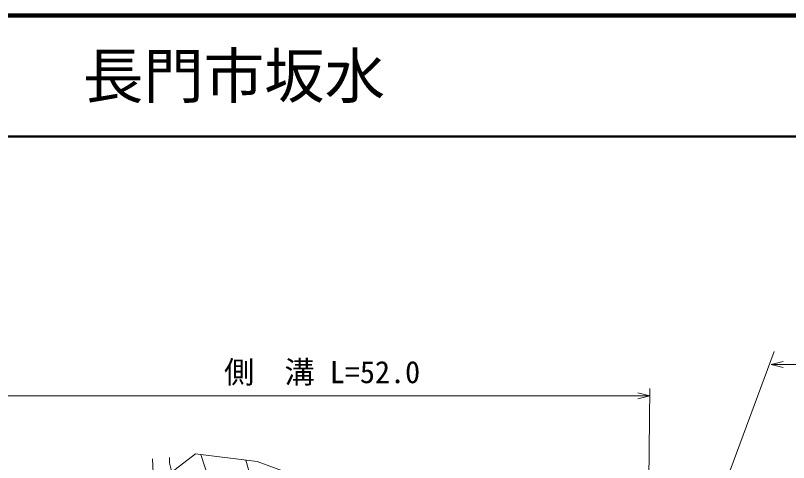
# Model space of a CAD drawing. Units: millimetres, scale not verified. Extents: x 40000 to 680000, y 20000 to 380000.
# Drawn here: x 392258 to 456233, y 343034 to 380000 of the extents above; entities that cross this region are included whole.
import ezdxf
from ezdxf.enums import TextEntityAlignment as Align

# ---------------------------------------------------------------- set-up
doc = ezdxf.new("R2010")
doc.units = ezdxf.units.MM
doc.header["$LTSCALE"] = 1000
for name, color, linetype, lineweight in [('M-BGD', 7, 'Continuous', 13), ('M-STR-HTXT', 7, 'Continuous', 13), ('M-TTL', 2, 'Continuous', 140), ('M-TTL-LINE', 7, 'Continuous', 50), ('M-TTL-TXT', 7, 'Continuous', 13)]:
    doc.layers.add(name, color=color, linetype=linetype, lineweight=lineweight)
doc.styles.add('ＭＳ ゴシック', font='')
doc.styles.get('ＭＳ ゴシック').set_extended_font_data('MS Gothic')

msp = doc.modelspace()

# ---------------------------------------------------------------- linework, layer by layer
at = {"layer": 'M-BGD'}
for p, q in [((404762, 341910), (407161, 343763)), ((407161, 343763), (412250, 343109)), ((407606, 343706), (409747, 337064)), ((411317, 343229), (412031, 340752)), ((412250, 343109), (423302, 339123))]:
    msp.add_line(p, q, dxfattribs=at)
for points in [[(403910, 340756), (403779, 341368), (403739, 341551), (403680, 342067), (403623, 342567), (403618, 342747), (403607, 343352)], [(405226, 342268), (405146, 342441), (405127, 342505), (405082, 342664), (404997, 342965), (405011, 343099), (405006, 343461)]]:
    msp.add_open_spline(points, degree=3, knots=[0, 0, 0, 0, 1, 1, 1, 2, 2, 2, 2], dxfattribs=at)
at = {"layer": 'M-STR-HTXT'}
for p, q in [((445709, 326999), (455040, 352220)), ((454786, 351138), (455786, 351388)), ((472319, 351138), (454786, 351138)), ((454786, 351138), (455786, 350888)), ((444758, 348546), (443758, 348796)), ((444496, 326154), (444765, 349142)), ((390491, 348546), (444758, 348546)), ((444758, 348546), (443758, 348296))]:
    msp.add_line(p, q, dxfattribs=at)
at = {"layer": 'M-TTL'}
msp.add_line((680000, 380000), (40000, 380000), dxfattribs=at)
at = {"layer": 'M-TTL-LINE'}
msp.add_line((40000, 370000), (680000, 370000), dxfattribs=at)

# ---------------------------------------------------------------- texts
at = {"layer": 'M-STR-HTXT', "style": 'ＭＳ ゴシック'}
msp.add_text('側\u3000溝 L=52.0', height=1833, dxfattribs=at).set_placement((417634, 349045), align=Align.BOTTOM_CENTER)
at = {"layer": 'M-TTL-TXT', "style": 'ＭＳ ゴシック'}
msp.add_text('地 名      長門市坂水', height=3666, dxfattribs=at).set_placement((370380, 375000), align=Align.MIDDLE_LEFT)

doc.saveas('drawing.dxf')
